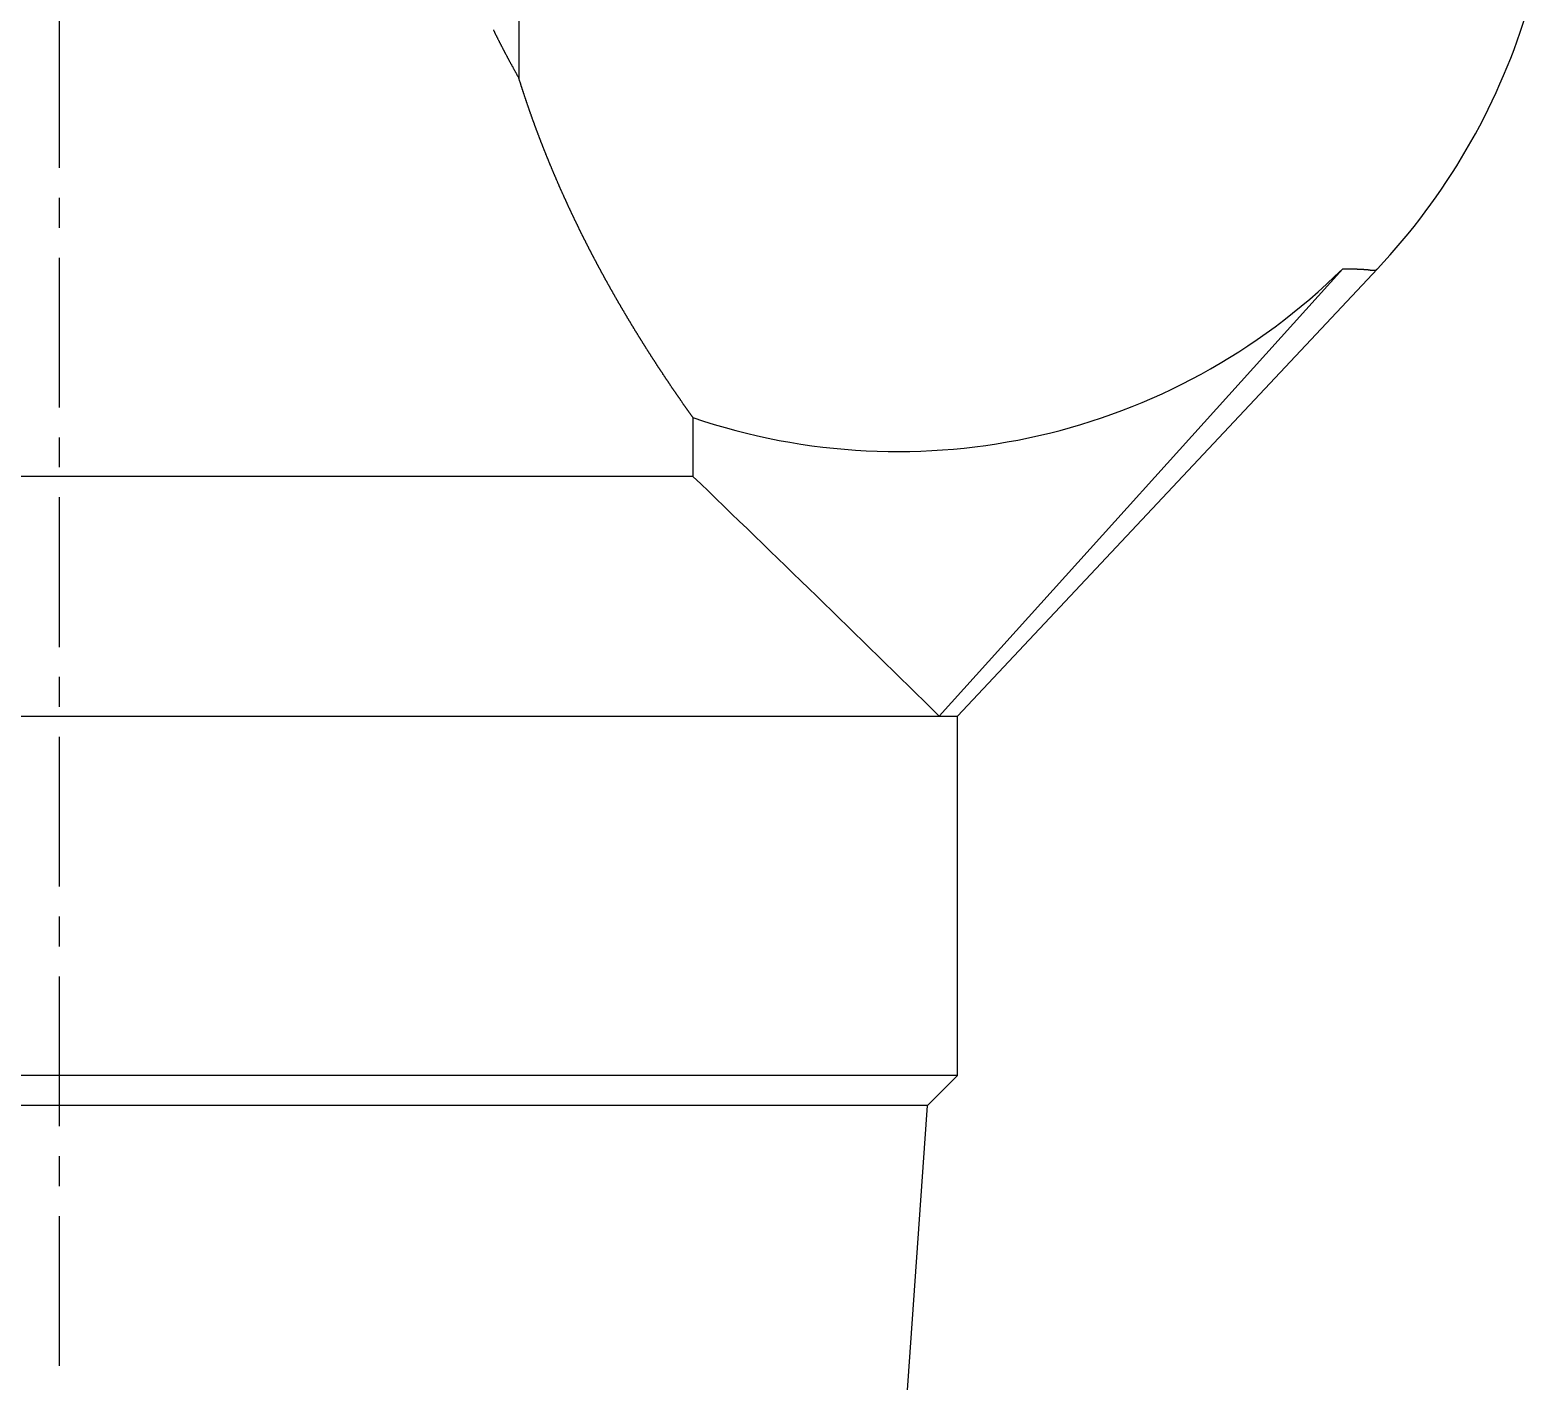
# Model space of a CAD drawing. Extents: x -6 to 107, y -15 to 86.
# Drawn here: x 39.09 to 51.58, y 18.4 to 29.68 of the extents above; entities that cross this region are included whole.
import ezdxf

# ---------------------------------------------------------------- set-up
doc = ezdxf.new("R2010")
doc.units = 0
doc.linetypes.add('CENTER', pattern=[2, 1.25, -0.25, 0.25, -0.25])
doc.layers.get('0').update_dxf_attribs({"linetype": 'CONTINUOUS'})
doc.layers.add('CENTER', color=1, linetype='CENTER')

msp = doc.modelspace()

# ---------------------------------------------------------------- linework, layer by layer
at = {"color": 7, "linetype": 'CONTINUOUS'}
for p, q in [((43.168, 34.452), (43.168, 29.277)), ((50.048, 27.686), (46.679, 23.952)), ((46.831, 23.952), (50.339, 27.686)), ((44.622, 26.444), (44.622, 25.952)), ((44.622, 25.952), (34.039, 25.952)), ((31.831, 23.952), (46.831, 23.952)), ((46.831, 20.952), (46.831, 23.952)), ((46.831, 20.952), (31.831, 20.952)), ((46.581, 20.702), (46.831, 20.952)), ((46.581, 20.702), (32.081, 20.702)), ((46.248, 15.952), (46.581, 20.702))]:
    msp.add_line(p, q, dxfattribs=at)
at = {"color": 7}
for points in [[(42.956, 29.68, 0), (42.957, 29.676, 0), (42.959, 29.673, 0), (42.961, 29.669, 0), (42.962, 29.666, 0), (42.964, 29.663, 0), (42.966, 29.659, 0), (42.967, 29.656, 0), (42.969, 29.652, 0), (42.971, 29.649, 0), (42.972, 29.646, 0), (42.974, 29.642, 0), (42.976, 29.639, 0), (42.977, 29.635, 0), (42.979, 29.632, 0), (42.981, 29.629, 0), (42.982, 29.625, 0), (42.984, 29.622, 0), (42.986, 29.618, 0), (42.987, 29.615, 0), (42.989, 29.612, 0), (42.991, 29.608, 0), (42.993, 29.605, 0), (42.994, 29.602, 0), (42.996, 29.598, 0), (42.998, 29.595, 0), (42.999, 29.591, 0), (43.001, 29.588, 0), (43.003, 29.584, 0), (43.005, 29.581, 0), (43.006, 29.578, 0), (43.008, 29.574, 0), (43.01, 29.571, 0), (43.012, 29.568, 0), (43.013, 29.564, 0), (43.015, 29.561, 0), (43.017, 29.558, 0), (43.019, 29.554, 0), (43.02, 29.551, 0), (43.022, 29.547, 0), (43.024, 29.544, 0), (43.025, 29.541, 0), (43.027, 29.537, 0), (43.029, 29.534, 0), (43.031, 29.531, 0), (43.032, 29.527, 0), (43.034, 29.524, 0), (43.036, 29.52, 0), (43.038, 29.517, 0), (43.039, 29.514, 0), (43.041, 29.51, 0), (43.043, 29.507, 0), (43.045, 29.504, 0), (43.047, 29.5, 0), (43.048, 29.497, 0), (43.05, 29.494, 0), (43.052, 29.49, 0), (43.054, 29.487, 0), (43.055, 29.483, 0), (43.057, 29.48, 0), (43.059, 29.477, 0), (43.061, 29.473, 0), (43.062, 29.47, 0), (43.064, 29.467, 0), (43.066, 29.463, 0), (43.068, 29.46, 0), (43.07, 29.457, 0), (43.071, 29.453, 0), (43.073, 29.45, 0), (43.075, 29.447, 0), (43.077, 29.443, 0), (43.078, 29.44, 0), (43.08, 29.437, 0), (43.082, 29.433, 0), (43.084, 29.43, 0), (43.086, 29.427, 0), (43.087, 29.423, 0), (43.089, 29.42, 0), (43.091, 29.417, 0), (43.093, 29.413, 0), (43.095, 29.41, 0), (43.096, 29.407, 0), (43.098, 29.403, 0), (43.1, 29.4, 0), (43.102, 29.397, 0), (43.104, 29.393, 0), (43.106, 29.39, 0), (43.107, 29.387, 0), (43.109, 29.383, 0), (43.111, 29.38, 0), (43.113, 29.377, 0), (43.115, 29.373, 0), (43.117, 29.37, 0), (43.118, 29.367, 0), (43.12, 29.363, 0), (43.122, 29.36, 0), (43.124, 29.357, 0), (43.126, 29.353, 0), (43.127, 29.35, 0), (43.129, 29.347, 0), (43.131, 29.343, 0), (43.133, 29.34, 0), (43.135, 29.337, 0), (43.137, 29.333, 0), (43.139, 29.33, 0), (43.14, 29.327, 0), (43.142, 29.323, 0), (43.144, 29.32, 0), (43.146, 29.317, 0), (43.148, 29.314, 0), (43.15, 29.31, 0), (43.151, 29.307, 0), (43.153, 29.304, 0), (43.155, 29.3, 0), (43.157, 29.297, 0), (43.159, 29.294, 0), (43.161, 29.29, 0), (43.163, 29.287, 0), (43.165, 29.284, 0), (43.166, 29.28, 0), (43.168, 29.277, 0)], [(44.622, 26.444, 0), (44.62, 26.446, 0), (44.618, 26.449, 0), (44.616, 26.452, 0), (44.614, 26.455, 0), (44.612, 26.458, 0), (44.61, 26.46, 0), (44.608, 26.463, 0), (44.606, 26.466, 0), (44.604, 26.469, 0), (44.602, 26.472, 0), (44.6, 26.474, 0), (44.598, 26.477, 0), (44.596, 26.48, 0), (44.594, 26.483, 0), (44.592, 26.486, 0), (44.59, 26.488, 0), (44.588, 26.491, 0), (44.586, 26.494, 0), (44.584, 26.497, 0), (44.582, 26.5, 0), (44.58, 26.503, 0), (44.578, 26.505, 0), (44.576, 26.508, 0), (44.574, 26.511, 0), (44.572, 26.514, 0), (44.57, 26.517, 0), (44.568, 26.52, 0), (44.566, 26.522, 0), (44.564, 26.525, 0), (44.562, 26.528, 0), (44.56, 26.531, 0), (44.558, 26.534, 0), (44.556, 26.536, 0), (44.554, 26.539, 0), (44.552, 26.542, 0), (44.55, 26.545, 0), (44.548, 26.548, 0), (44.546, 26.55, 0), (44.544, 26.553, 0), (44.542, 26.556, 0), (44.54, 26.559, 0), (44.538, 26.562, 0), (44.536, 26.565, 0), (44.535, 26.567, 0), (44.532, 26.57, 0), (44.531, 26.573, 0), (44.529, 26.576, 0), (44.527, 26.579, 0), (44.525, 26.582, 0), (44.523, 26.584, 0), (44.521, 26.587, 0), (44.519, 26.59, 0), (44.517, 26.593, 0), (44.515, 26.596, 0), (44.513, 26.599, 0), (44.511, 26.602, 0), (44.509, 26.604, 0), (44.507, 26.607, 0), (44.505, 26.61, 0), (44.503, 26.613, 0), (44.501, 26.616, 0), (44.499, 26.619, 0), (44.497, 26.621, 0), (44.495, 26.624, 0), (44.493, 26.627, 0), (44.491, 26.63, 0), (44.489, 26.633, 0), (44.487, 26.636, 0), (44.485, 26.638, 0), (44.483, 26.641, 0), (44.481, 26.644, 0), (44.48, 26.647, 0), (44.478, 26.65, 0), (44.476, 26.653, 0), (44.474, 26.655, 0), (44.472, 26.658, 0), (44.47, 26.661, 0), (44.468, 26.664, 0), (44.466, 26.667, 0), (44.464, 26.67, 0), (44.462, 26.673, 0), (44.46, 26.675, 0), (44.458, 26.678, 0), (44.456, 26.681, 0), (44.454, 26.684, 0), (44.452, 26.687, 0), (44.45, 26.69, 0), (44.448, 26.692, 0), (44.446, 26.695, 0), (44.444, 26.698, 0), (44.443, 26.701, 0), (44.441, 26.704, 0), (44.439, 26.707, 0), (44.437, 26.71, 0), (44.435, 26.712, 0), (44.433, 26.715, 0), (44.431, 26.718, 0), (44.429, 26.721, 0), (44.427, 26.724, 0), (44.425, 26.727, 0), (44.423, 26.73, 0), (44.421, 26.733, 0), (44.419, 26.735, 0), (44.417, 26.738, 0), (44.416, 26.741, 0), (44.414, 26.744, 0), (44.412, 26.747, 0), (44.41, 26.75, 0), (44.408, 26.753, 0), (44.406, 26.755, 0), (44.404, 26.758, 0), (44.402, 26.761, 0), (44.4, 26.764, 0), (44.398, 26.767, 0), (44.396, 26.77, 0), (44.394, 26.773, 0), (44.392, 26.776, 0), (44.391, 26.778, 0), (44.389, 26.781, 0), (44.387, 26.784, 0), (44.385, 26.787, 0), (44.383, 26.79, 0), (44.381, 26.793, 0), (44.379, 26.796, 0), (44.377, 26.799, 0), (44.375, 26.801, 0), (44.373, 26.804, 0), (44.371, 26.807, 0), (44.37, 26.81, 0), (44.368, 26.813, 0), (44.366, 26.816, 0), (44.364, 26.819, 0), (44.362, 26.822, 0), (44.36, 26.824, 0), (44.358, 26.827, 0), (44.356, 26.83, 0), (44.354, 26.833, 0), (44.352, 26.836, 0), (44.35, 26.839, 0), (44.349, 26.842, 0), (44.347, 26.845, 0), (44.345, 26.847, 0), (44.343, 26.85, 0), (44.341, 26.853, 0), (44.339, 26.856, 0), (44.337, 26.859, 0), (44.335, 26.862, 0), (44.333, 26.865, 0), (44.332, 26.868, 0), (44.33, 26.87, 0), (44.328, 26.873, 0), (44.326, 26.876, 0), (44.324, 26.879, 0), (44.322, 26.882, 0), (44.32, 26.885, 0), (44.318, 26.888, 0), (44.316, 26.891, 0), (44.315, 26.894, 0), (44.313, 26.896, 0), (44.311, 26.899, 0), (44.309, 26.902, 0), (44.307, 26.905, 0), (44.305, 26.908, 0), (44.303, 26.911, 0), (44.301, 26.914, 0), (44.3, 26.917, 0), (44.298, 26.92, 0), (44.296, 26.922, 0), (44.294, 26.925, 0), (44.292, 26.928, 0), (44.29, 26.931, 0), (44.288, 26.934, 0), (44.286, 26.937, 0), (44.285, 26.94, 0), (44.283, 26.943, 0), (44.281, 26.946, 0), (44.279, 26.949, 0), (44.277, 26.951, 0), (44.275, 26.954, 0), (44.273, 26.957, 0), (44.272, 26.96, 0), (44.27, 26.963, 0), (44.268, 26.966, 0), (44.266, 26.969, 0), (44.264, 26.972, 0), (44.262, 26.975, 0), (44.26, 26.978, 0), (44.258, 26.981, 0), (44.257, 26.983, 0), (44.255, 26.986, 0), (44.253, 26.989, 0), (44.251, 26.992, 0), (44.249, 26.995, 0), (44.247, 26.998, 0), (44.245, 27.001, 0), (44.244, 27.004, 0), (44.242, 27.007, 0), (44.24, 27.01, 0), (44.238, 27.013, 0), (44.236, 27.015, 0), (44.234, 27.018, 0), (44.233, 27.021, 0), (44.231, 27.024, 0), (44.229, 27.027, 0), (44.227, 27.03, 0), (44.225, 27.033, 0), (44.223, 27.036, 0), (44.221, 27.039, 0), (44.22, 27.042, 0), (44.218, 27.045, 0), (44.216, 27.048, 0), (44.214, 27.05, 0), (44.212, 27.053, 0), (44.211, 27.056, 0), (44.209, 27.059, 0), (44.207, 27.062, 0), (44.205, 27.065, 0), (44.203, 27.068, 0), (44.201, 27.071, 0), (44.2, 27.074, 0), (44.198, 27.077, 0), (44.196, 27.08, 0), (44.194, 27.083, 0), (44.192, 27.086, 0), (44.19, 27.089, 0), (44.188, 27.091, 0), (44.187, 27.094, 0), (44.185, 27.097, 0), (44.183, 27.1, 0), (44.181, 27.103, 0), (44.179, 27.106, 0), (44.178, 27.109, 0), (44.176, 27.112, 0), (44.174, 27.115, 0), (44.172, 27.118, 0), (44.17, 27.121, 0), (44.169, 27.124, 0), (44.167, 27.127, 0), (44.165, 27.13, 0), (44.163, 27.133, 0), (44.161, 27.136, 0), (44.159, 27.138, 0), (44.158, 27.141, 0), (44.156, 27.144, 0), (44.154, 27.147, 0), (44.152, 27.15, 0), (44.15, 27.153, 0), (44.149, 27.156, 0), (44.147, 27.159, 0), (44.145, 27.162, 0), (44.143, 27.165, 0), (44.141, 27.168, 0), (44.14, 27.171, 0), (44.138, 27.174, 0), (44.136, 27.177, 0), (44.134, 27.18, 0), (44.132, 27.183, 0), (44.131, 27.186, 0), (44.129, 27.188, 0), (44.127, 27.191, 0), (44.125, 27.194, 0), (44.123, 27.197, 0), (44.122, 27.2, 0), (44.12, 27.203, 0), (44.118, 27.206, 0), (44.116, 27.209, 0), (44.114, 27.212, 0), (44.113, 27.215, 0), (44.111, 27.218, 0), (44.109, 27.221, 0), (44.107, 27.224, 0), (44.106, 27.227, 0), (44.104, 27.23, 0), (44.102, 27.233, 0), (44.1, 27.236, 0), (44.098, 27.239, 0), (44.097, 27.242, 0), (44.095, 27.244, 0), (44.093, 27.247, 0), (44.091, 27.25, 0), (44.09, 27.253, 0), (44.088, 27.256, 0), (44.086, 27.259, 0), (44.084, 27.262, 0), (44.083, 27.265, 0), (44.081, 27.268, 0), (44.079, 27.271, 0), (44.077, 27.274, 0), (44.075, 27.277, 0), (44.074, 27.28, 0), (44.072, 27.283, 0), (44.07, 27.286, 0), (44.068, 27.289, 0), (44.067, 27.292, 0), (44.065, 27.295, 0), (44.063, 27.298, 0), (44.061, 27.301, 0), (44.059, 27.304, 0), (44.058, 27.307, 0), (44.056, 27.31, 0), (44.054, 27.313, 0), (44.053, 27.316, 0), (44.051, 27.319, 0), (44.049, 27.322, 0), (44.047, 27.325, 0), (44.045, 27.328, 0), (44.044, 27.331, 0), (44.042, 27.334, 0), (44.04, 27.337, 0), (44.038, 27.339, 0), (44.037, 27.342, 0), (44.035, 27.345, 0), (44.033, 27.348, 0), (44.032, 27.351, 0), (44.03, 27.354, 0), (44.028, 27.357, 0), (44.026, 27.36, 0), (44.025, 27.363, 0), (44.023, 27.366, 0), (44.021, 27.369, 0), (44.019, 27.372, 0), (44.018, 27.375, 0), (44.016, 27.378, 0), (44.014, 27.381, 0), (44.012, 27.384, 0), (44.011, 27.387, 0), (44.009, 27.39, 0), (44.007, 27.393, 0), (44.005, 27.396, 0), (44.004, 27.399, 0), (44.002, 27.402, 0), (44, 27.405, 0), (43.998, 27.408, 0), (43.997, 27.411, 0), (43.995, 27.414, 0), (43.993, 27.417, 0), (43.992, 27.42, 0), (43.99, 27.423, 0), (43.988, 27.426, 0), (43.986, 27.429, 0), (43.985, 27.432, 0), (43.983, 27.435, 0), (43.981, 27.438, 0), (43.98, 27.441, 0), (43.978, 27.444, 0), (43.976, 27.447, 0), (43.974, 27.45, 0), (43.973, 27.453, 0), (43.971, 27.456, 0), (43.969, 27.459, 0), (43.968, 27.462, 0), (43.966, 27.465, 0), (43.964, 27.468, 0), (43.962, 27.471, 0), (43.961, 27.474, 0), (43.959, 27.477, 0), (43.957, 27.48, 0), (43.956, 27.483, 0), (43.954, 27.486, 0), (43.952, 27.489, 0), (43.951, 27.492, 0), (43.949, 27.495, 0), (43.947, 27.498, 0), (43.946, 27.501, 0), (43.944, 27.504, 0), (43.942, 27.507, 0), (43.94, 27.51, 0), (43.939, 27.513, 0), (43.937, 27.516, 0), (43.935, 27.519, 0), (43.934, 27.522, 0), (43.932, 27.525, 0), (43.93, 27.528, 0), (43.929, 27.531, 0), (43.927, 27.534, 0), (43.925, 27.537, 0), (43.923, 27.54, 0), (43.922, 27.543, 0), (43.92, 27.546, 0), (43.919, 27.549, 0), (43.917, 27.552, 0), (43.915, 27.555, 0), (43.913, 27.558, 0), (43.912, 27.561, 0), (43.91, 27.564, 0), (43.908, 27.567, 0), (43.907, 27.57, 0), (43.905, 27.573, 0), (43.903, 27.576, 0), (43.902, 27.579, 0), (43.9, 27.582, 0), (43.898, 27.585, 0), (43.897, 27.588, 0), (43.895, 27.591, 0), (43.893, 27.594, 0), (43.892, 27.597, 0), (43.89, 27.6, 0), (43.888, 27.603, 0), (43.887, 27.606, 0), (43.885, 27.609, 0), (43.883, 27.612, 0), (43.882, 27.616, 0), (43.88, 27.619, 0), (43.878, 27.622, 0), (43.877, 27.625, 0), (43.875, 27.628, 0), (43.873, 27.631, 0), (43.872, 27.634, 0), (43.87, 27.637, 0), (43.868, 27.64, 0), (43.867, 27.643, 0), (43.865, 27.646, 0), (43.864, 27.649, 0), (43.862, 27.652, 0), (43.86, 27.655, 0), (43.859, 27.658, 0), (43.857, 27.661, 0), (43.855, 27.664, 0), (43.854, 27.667, 0), (43.852, 27.67, 0), (43.85, 27.673, 0), (43.849, 27.676, 0), (43.847, 27.679, 0), (43.846, 27.682, 0), (43.844, 27.685, 0), (43.842, 27.688, 0), (43.841, 27.691, 0), (43.839, 27.694, 0), (43.837, 27.697, 0), (43.836, 27.7, 0), (43.834, 27.703, 0), (43.833, 27.706, 0), (43.831, 27.709, 0), (43.829, 27.713, 0), (43.828, 27.716, 0), (43.826, 27.719, 0), (43.824, 27.722, 0), (43.823, 27.725, 0), (43.821, 27.728, 0), (43.819, 27.731, 0), (43.818, 27.734, 0), (43.816, 27.737, 0), (43.815, 27.74, 0), (43.813, 27.743, 0), (43.811, 27.746, 0), (43.81, 27.749, 0), (43.808, 27.752, 0), (43.807, 27.755, 0), (43.805, 27.758, 0), (43.803, 27.761, 0), (43.802, 27.764, 0), (43.8, 27.767, 0), (43.798, 27.77, 0), (43.797, 27.774, 0), (43.795, 27.777, 0), (43.794, 27.78, 0), (43.792, 27.783, 0), (43.791, 27.786, 0), (43.789, 27.789, 0), (43.787, 27.792, 0), (43.786, 27.795, 0), (43.784, 27.798, 0), (43.782, 27.801, 0), (43.781, 27.804, 0), (43.779, 27.807, 0), (43.778, 27.81, 0), (43.776, 27.813, 0), (43.775, 27.816, 0), (43.773, 27.819, 0), (43.771, 27.823, 0), (43.77, 27.826, 0), (43.768, 27.829, 0), (43.767, 27.832, 0), (43.765, 27.835, 0), (43.763, 27.838, 0), (43.762, 27.841, 0), (43.76, 27.844, 0), (43.759, 27.847, 0), (43.757, 27.85, 0), (43.755, 27.853, 0), (43.754, 27.856, 0), (43.752, 27.859, 0), (43.751, 27.862, 0), (43.749, 27.865, 0), (43.748, 27.869, 0), (43.746, 27.872, 0), (43.745, 27.875, 0), (43.743, 27.878, 0), (43.741, 27.881, 0), (43.74, 27.884, 0), (43.738, 27.887, 0), (43.737, 27.89, 0), (43.735, 27.893, 0), (43.734, 27.896, 0), (43.732, 27.899, 0), (43.73, 27.902, 0), (43.729, 27.905, 0), (43.727, 27.909, 0), (43.726, 27.912, 0), (43.724, 27.915, 0), (43.723, 27.918, 0), (43.721, 27.921, 0), (43.719, 27.924, 0), (43.718, 27.927, 0), (43.716, 27.93, 0), (43.715, 27.933, 0), (43.713, 27.936, 0), (43.712, 27.939, 0), (43.71, 27.942, 0), (43.709, 27.945, 0), (43.707, 27.948, 0), (43.706, 27.952, 0), (43.704, 27.955, 0), (43.703, 27.958, 0), (43.701, 27.961, 0), (43.699, 27.964, 0), (43.698, 27.967, 0), (43.696, 27.97, 0), (43.695, 27.973, 0), (43.693, 27.976, 0), (43.692, 27.979, 0), (43.69, 27.983, 0), (43.689, 27.986, 0), (43.687, 27.989, 0), (43.686, 27.992, 0), (43.684, 27.995, 0), (43.683, 27.998, 0), (43.681, 28.001, 0), (43.679, 28.004, 0), (43.678, 28.007, 0), (43.676, 28.01, 0), (43.675, 28.014, 0), (43.673, 28.017, 0), (43.672, 28.02, 0), (43.67, 28.023, 0), (43.669, 28.026, 0), (43.667, 28.029, 0), (43.666, 28.032, 0), (43.664, 28.035, 0), (43.663, 28.038, 0), (43.661, 28.041, 0), (43.66, 28.044, 0), (43.658, 28.048, 0), (43.657, 28.051, 0), (43.655, 28.054, 0), (43.654, 28.057, 0), (43.652, 28.06, 0), (43.651, 28.063, 0), (43.649, 28.066, 0), (43.648, 28.069, 0), (43.646, 28.072, 0), (43.645, 28.076, 0), (43.643, 28.079, 0), (43.642, 28.082, 0), (43.64, 28.085, 0), (43.639, 28.088, 0), (43.637, 28.091, 0), (43.636, 28.094, 0), (43.634, 28.097, 0), (43.633, 28.1, 0), (43.631, 28.104, 0), (43.63, 28.107, 0), (43.628, 28.11, 0), (43.627, 28.113, 0), (43.625, 28.116, 0), (43.624, 28.119, 0), (43.622, 28.122, 0), (43.621, 28.125, 0), (43.619, 28.128, 0), (43.618, 28.131, 0), (43.617, 28.135, 0), (43.615, 28.138, 0), (43.614, 28.141, 0), (43.612, 28.144, 0), (43.611, 28.147, 0), (43.609, 28.15, 0), (43.608, 28.153, 0), (43.606, 28.157, 0), (43.605, 28.16, 0), (43.603, 28.163, 0), (43.602, 28.166, 0), (43.6, 28.169, 0), (43.599, 28.172, 0), (43.597, 28.175, 0), (43.596, 28.178, 0), (43.594, 28.181, 0), (43.593, 28.185, 0), (43.592, 28.188, 0), (43.59, 28.191, 0), (43.589, 28.194, 0), (43.587, 28.197, 0), (43.586, 28.2, 0), (43.584, 28.203, 0), (43.583, 28.206, 0), (43.581, 28.21, 0), (43.58, 28.213, 0), (43.578, 28.216, 0), (43.577, 28.219, 0), (43.576, 28.222, 0), (43.574, 28.225, 0), (43.573, 28.228, 0), (43.571, 28.232, 0), (43.57, 28.235, 0), (43.568, 28.238, 0), (43.567, 28.241, 0), (43.566, 28.244, 0), (43.564, 28.247, 0), (43.563, 28.25, 0), (43.561, 28.253, 0), (43.56, 28.257, 0), (43.558, 28.26, 0), (43.557, 28.263, 0), (43.555, 28.266, 0), (43.554, 28.269, 0), (43.553, 28.272, 0), (43.551, 28.276, 0), (43.55, 28.279, 0), (43.548, 28.282, 0), (43.547, 28.285, 0), (43.545, 28.288, 0), (43.544, 28.291, 0), (43.543, 28.294, 0), (43.541, 28.297, 0), (43.54, 28.301, 0), (43.538, 28.304, 0), (43.537, 28.307, 0), (43.535, 28.31, 0), (43.534, 28.313, 0), (43.533, 28.316, 0), (43.531, 28.32, 0), (43.53, 28.323, 0), (43.529, 28.326, 0), (43.527, 28.329, 0), (43.526, 28.332, 0), (43.524, 28.335, 0), (43.523, 28.338, 0), (43.522, 28.342, 0), (43.52, 28.345, 0), (43.519, 28.348, 0), (43.517, 28.351, 0), (43.516, 28.354, 0), (43.514, 28.357, 0), (43.513, 28.36, 0), (43.512, 28.364, 0), (43.51, 28.367, 0), (43.509, 28.37, 0), (43.508, 28.373, 0), (43.506, 28.376, 0), (43.505, 28.38, 0), (43.503, 28.383, 0), (43.502, 28.386, 0), (43.501, 28.389, 0), (43.499, 28.392, 0), (43.498, 28.395, 0), (43.496, 28.398, 0), (43.495, 28.402, 0), (43.494, 28.405, 0), (43.492, 28.408, 0), (43.491, 28.411, 0), (43.49, 28.414, 0), (43.488, 28.417, 0), (43.487, 28.421, 0), (43.486, 28.424, 0), (43.484, 28.427, 0), (43.483, 28.43, 0), (43.481, 28.433, 0), (43.48, 28.436, 0), (43.479, 28.44, 0), (43.477, 28.443, 0), (43.476, 28.446, 0), (43.474, 28.449, 0), (43.473, 28.452, 0), (43.472, 28.456, 0), (43.471, 28.459, 0), (43.469, 28.462, 0), (43.468, 28.465, 0), (43.466, 28.468, 0), (43.465, 28.471, 0), (43.464, 28.474, 0), (43.462, 28.478, 0), (43.461, 28.481, 0), (43.46, 28.484, 0), (43.458, 28.487, 0), (43.457, 28.49, 0), (43.456, 28.494, 0), (43.454, 28.497, 0), (43.453, 28.5, 0), (43.452, 28.503, 0), (43.45, 28.506, 0), (43.449, 28.509, 0), (43.448, 28.513, 0), (43.446, 28.516, 0), (43.445, 28.519, 0), (43.444, 28.522, 0), (43.442, 28.525, 0), (43.441, 28.529, 0), (43.44, 28.532, 0), (43.438, 28.535, 0), (43.437, 28.538, 0), (43.436, 28.541, 0), (43.434, 28.544, 0), (43.433, 28.548, 0), (43.432, 28.551, 0), (43.43, 28.554, 0), (43.429, 28.557, 0), (43.428, 28.56, 0), (43.426, 28.564, 0), (43.425, 28.567, 0), (43.424, 28.57, 0), (43.422, 28.573, 0), (43.421, 28.576, 0), (43.42, 28.58, 0), (43.419, 28.583, 0), (43.417, 28.586, 0), (43.416, 28.589, 0), (43.415, 28.592, 0), (43.413, 28.596, 0), (43.412, 28.599, 0), (43.411, 28.602, 0), (43.409, 28.605, 0), (43.408, 28.608, 0), (43.407, 28.611, 0), (43.406, 28.615, 0), (43.404, 28.618, 0), (43.403, 28.621, 0), (43.402, 28.624, 0), (43.4, 28.628, 0), (43.399, 28.631, 0), (43.398, 28.634, 0), (43.396, 28.637, 0), (43.395, 28.64, 0), (43.394, 28.643, 0), (43.393, 28.647, 0), (43.391, 28.65, 0), (43.39, 28.653, 0), (43.389, 28.656, 0), (43.388, 28.66, 0), (43.386, 28.663, 0), (43.385, 28.666, 0), (43.384, 28.669, 0), (43.382, 28.672, 0), (43.381, 28.676, 0), (43.38, 28.679, 0), (43.379, 28.682, 0), (43.377, 28.685, 0), (43.376, 28.688, 0), (43.375, 28.692, 0), (43.373, 28.695, 0), (43.372, 28.698, 0), (43.371, 28.701, 0), (43.37, 28.704, 0), (43.368, 28.708, 0), (43.367, 28.711, 0), (43.366, 28.714, 0), (43.365, 28.717, 0), (43.363, 28.721, 0), (43.362, 28.724, 0), (43.361, 28.727, 0), (43.36, 28.73, 0), (43.358, 28.733, 0), (43.357, 28.737, 0), (43.356, 28.74, 0), (43.355, 28.743, 0), (43.353, 28.746, 0), (43.352, 28.75, 0), (43.351, 28.753, 0), (43.35, 28.756, 0), (43.348, 28.759, 0), (43.347, 28.762, 0), (43.346, 28.766, 0), (43.345, 28.769, 0), (43.343, 28.772, 0), (43.342, 28.775, 0), (43.341, 28.778, 0), (43.34, 28.782, 0), (43.339, 28.785, 0), (43.337, 28.788, 0), (43.336, 28.791, 0), (43.335, 28.795, 0), (43.334, 28.798, 0), (43.332, 28.801, 0), (43.331, 28.804, 0), (43.33, 28.808, 0), (43.329, 28.811, 0), (43.328, 28.814, 0), (43.326, 28.817, 0), (43.325, 28.82, 0), (43.324, 28.824, 0), (43.323, 28.827, 0), (43.322, 28.83, 0), (43.32, 28.833, 0), (43.319, 28.837, 0), (43.318, 28.84, 0), (43.317, 28.843, 0), (43.316, 28.846, 0), (43.314, 28.849, 0), (43.313, 28.853, 0), (43.312, 28.856, 0), (43.311, 28.859, 0), (43.309, 28.862, 0), (43.308, 28.866, 0), (43.307, 28.869, 0), (43.306, 28.872, 0), (43.305, 28.875, 0), (43.303, 28.879, 0), (43.302, 28.882, 0), (43.301, 28.885, 0), (43.3, 28.888, 0), (43.299, 28.892, 0), (43.298, 28.895, 0), (43.296, 28.898, 0), (43.295, 28.901, 0), (43.294, 28.904, 0), (43.293, 28.908, 0), (43.292, 28.911, 0), (43.291, 28.914, 0), (43.289, 28.918, 0), (43.288, 28.921, 0), (43.287, 28.924, 0), (43.286, 28.927, 0), (43.285, 28.93, 0), (43.283, 28.934, 0), (43.282, 28.937, 0), (43.281, 28.94, 0), (43.28, 28.944, 0), (43.279, 28.947, 0), (43.278, 28.95, 0), (43.276, 28.953, 0), (43.275, 28.956, 0), (43.274, 28.96, 0), (43.273, 28.963, 0), (43.272, 28.966, 0), (43.271, 28.97, 0), (43.27, 28.973, 0), (43.268, 28.976, 0), (43.267, 28.979, 0), (43.266, 28.983, 0), (43.265, 28.986, 0), (43.264, 28.989, 0), (43.263, 28.992, 0), (43.261, 28.995, 0), (43.26, 28.999, 0), (43.259, 29.002, 0), (43.258, 29.005, 0), (43.257, 29.009, 0), (43.256, 29.012, 0), (43.255, 29.015, 0), (43.254, 29.018, 0), (43.252, 29.022, 0), (43.251, 29.025, 0), (43.25, 29.028, 0), (43.249, 29.031, 0), (43.248, 29.035, 0), (43.247, 29.038, 0), (43.246, 29.041, 0), (43.245, 29.044, 0), (43.243, 29.048, 0), (43.242, 29.051, 0), (43.241, 29.054, 0), (43.24, 29.057, 0), (43.239, 29.061, 0), (43.238, 29.064, 0), (43.237, 29.067, 0), (43.236, 29.07, 0), (43.234, 29.074, 0), (43.233, 29.077, 0), (43.232, 29.08, 0), (43.231, 29.084, 0), (43.23, 29.087, 0), (43.229, 29.09, 0), (43.228, 29.093, 0), (43.227, 29.097, 0), (43.226, 29.1, 0), (43.224, 29.103, 0), (43.223, 29.107, 0), (43.222, 29.11, 0), (43.221, 29.113, 0), (43.22, 29.116, 0), (43.219, 29.12, 0), (43.218, 29.123, 0), (43.217, 29.126, 0), (43.216, 29.129, 0), (43.215, 29.133, 0), (43.214, 29.136, 0), (43.213, 29.139, 0), (43.212, 29.142, 0), (43.21, 29.146, 0), (43.209, 29.149, 0), (43.208, 29.152, 0), (43.207, 29.156, 0), (43.206, 29.159, 0), (43.205, 29.162, 0), (43.204, 29.165, 0), (43.203, 29.169, 0), (43.202, 29.172, 0), (43.201, 29.175, 0), (43.2, 29.179, 0), (43.199, 29.182, 0), (43.197, 29.185, 0), (43.197, 29.188, 0), (43.195, 29.192, 0), (43.194, 29.195, 0), (43.193, 29.198, 0), (43.192, 29.201, 0), (43.191, 29.205, 0), (43.19, 29.208, 0), (43.189, 29.211, 0), (43.188, 29.215, 0), (43.187, 29.218, 0), (43.186, 29.221, 0), (43.185, 29.224, 0), (43.184, 29.228, 0), (43.183, 29.231, 0), (43.182, 29.234, 0), (43.181, 29.238, 0), (43.18, 29.241, 0), (43.179, 29.244, 0), (43.178, 29.248, 0), (43.177, 29.251, 0), (43.175, 29.254, 0), (43.175, 29.257, 0), (43.173, 29.261, 0), (43.172, 29.264, 0), (43.171, 29.267, 0), (43.17, 29.271, 0), (43.169, 29.274, 0), (43.168, 29.277, 0)], [(50.048, 27.686, 0), (50.048, 27.686, 0), (50.049, 27.686, 0), (50.049, 27.686, 0), (50.05, 27.686, 0), (50.05, 27.686, 0), (50.051, 27.686, 0), (50.052, 27.686, 0), (50.052, 27.686, 0), (50.053, 27.686, 0), (50.053, 27.686, 0), (50.054, 27.686, 0), (50.055, 27.686, 0), (50.055, 27.686, 0), (50.056, 27.686, 0), (50.056, 27.686, 0), (50.057, 27.686, 0), (50.057, 27.686, 0), (50.058, 27.686, 0), (50.059, 27.686, 0), (50.059, 27.686, 0), (50.06, 27.686, 0), (50.06, 27.686, 0), (50.061, 27.686, 0), (50.062, 27.686, 0), (50.062, 27.686, 0), (50.063, 27.686, 0), (50.063, 27.686, 0), (50.064, 27.686, 0), (50.064, 27.686, 0), (50.065, 27.686, 0), (50.066, 27.686, 0), (50.066, 27.686, 0), (50.067, 27.686, 0), (50.067, 27.686, 0), (50.068, 27.686, 0), (50.069, 27.686, 0), (50.069, 27.686, 0), (50.07, 27.686, 0), (50.07, 27.686, 0), (50.071, 27.686, 0), (50.071, 27.686, 0), (50.072, 27.686, 0), (50.072, 27.686, 0), (50.073, 27.686, 0), (50.074, 27.685, 0), (50.074, 27.685, 0), (50.075, 27.685, 0), (50.075, 27.685, 0), (50.076, 27.685, 0), (50.077, 27.685, 0), (50.077, 27.685, 0), (50.078, 27.685, 0), (50.078, 27.685, 0), (50.079, 27.685, 0), (50.079, 27.685, 0), (50.08, 27.685, 0), (50.081, 27.685, 0), (50.081, 27.685, 0), (50.082, 27.685, 0), (50.082, 27.685, 0), (50.083, 27.685, 0), (50.084, 27.685, 0), (50.084, 27.685, 0), (50.085, 27.685, 0), (50.085, 27.685, 0), (50.086, 27.685, 0), (50.086, 27.685, 0), (50.087, 27.685, 0), (50.087, 27.685, 0), (50.088, 27.685, 0), (50.089, 27.685, 0), (50.089, 27.685, 0), (50.09, 27.685, 0), (50.09, 27.685, 0), (50.091, 27.685, 0), (50.092, 27.685, 0), (50.092, 27.685, 0), (50.093, 27.685, 0), (50.093, 27.685, 0), (50.094, 27.685, 0), (50.094, 27.685, 0), (50.095, 27.685, 0), (50.096, 27.685, 0), (50.096, 27.685, 0), (50.097, 27.685, 0), (50.097, 27.685, 0), (50.098, 27.685, 0), (50.099, 27.685, 0), (50.099, 27.685, 0), (50.1, 27.685, 0), (50.1, 27.685, 0), (50.101, 27.685, 0), (50.101, 27.685, 0), (50.102, 27.685, 0), (50.103, 27.685, 0), (50.103, 27.685, 0), (50.104, 27.685, 0), (50.104, 27.685, 0), (50.105, 27.685, 0), (50.105, 27.685, 0), (50.106, 27.685, 0), (50.107, 27.685, 0), (50.107, 27.685, 0), (50.108, 27.685, 0), (50.108, 27.685, 0), (50.109, 27.685, 0), (50.109, 27.685, 0), (50.11, 27.685, 0), (50.111, 27.685, 0), (50.111, 27.685, 0), (50.112, 27.685, 0), (50.112, 27.685, 0), (50.113, 27.685, 0), (50.114, 27.685, 0), (50.114, 27.685, 0), (50.115, 27.685, 0), (50.115, 27.685, 0), (50.116, 27.685, 0), (50.116, 27.685, 0), (50.117, 27.685, 0), (50.118, 27.685, 0), (50.118, 27.685, 0), (50.119, 27.685, 0), (50.119, 27.685, 0), (50.12, 27.685, 0), (50.12, 27.685, 0), (50.121, 27.685, 0), (50.122, 27.685, 0), (50.122, 27.685, 0), (50.123, 27.685, 0), (50.123, 27.685, 0), (50.124, 27.685, 0), (50.124, 27.685, 0), (50.125, 27.685, 0), (50.126, 27.685, 0), (50.126, 27.685, 0), (50.127, 27.685, 0), (50.127, 27.685, 0), (50.128, 27.685, 0), (50.129, 27.685, 0), (50.129, 27.685, 0), (50.13, 27.685, 0), (50.13, 27.685, 0), (50.131, 27.685, 0), (50.132, 27.685, 0), (50.132, 27.685, 0), (50.133, 27.685, 0), (50.133, 27.685, 0), (50.134, 27.685, 0), (50.134, 27.685, 0), (50.135, 27.685, 0), (50.136, 27.685, 0), (50.136, 27.685, 0), (50.137, 27.684, 0), (50.137, 27.684, 0), (50.138, 27.684, 0), (50.138, 27.684, 0), (50.139, 27.684, 0), (50.139, 27.684, 0), (50.14, 27.684, 0), (50.141, 27.684, 0), (50.141, 27.684, 0), (50.142, 27.684, 0), (50.142, 27.684, 0), (50.143, 27.684, 0), (50.144, 27.684, 0), (50.144, 27.684, 0), (50.145, 27.684, 0), (50.145, 27.684, 0), (50.146, 27.684, 0), (50.147, 27.684, 0), (50.147, 27.684, 0), (50.148, 27.684, 0), (50.148, 27.684, 0), (50.149, 27.684, 0), (50.149, 27.684, 0), (50.15, 27.684, 0), (50.151, 27.684, 0), (50.151, 27.684, 0), (50.152, 27.684, 0), (50.152, 27.684, 0), (50.153, 27.684, 0), (50.153, 27.684, 0), (50.154, 27.684, 0), (50.155, 27.684, 0), (50.155, 27.684, 0), (50.156, 27.684, 0), (50.156, 27.684, 0), (50.157, 27.684, 0), (50.157, 27.684, 0), (50.158, 27.684, 0), (50.159, 27.684, 0), (50.159, 27.684, 0), (50.16, 27.684, 0), (50.16, 27.684, 0), (50.161, 27.684, 0), (50.161, 27.684, 0), (50.162, 27.684, 0), (50.163, 27.684, 0), (50.163, 27.684, 0), (50.164, 27.684, 0), (50.164, 27.684, 0), (50.165, 27.684, 0), (50.166, 27.684, 0), (50.166, 27.684, 0), (50.167, 27.684, 0), (50.167, 27.684, 0), (50.168, 27.684, 0), (50.168, 27.684, 0), (50.169, 27.683, 0), (50.17, 27.683, 0), (50.17, 27.683, 0), (50.171, 27.683, 0), (50.171, 27.683, 0), (50.172, 27.683, 0), (50.172, 27.683, 0), (50.173, 27.683, 0), (50.174, 27.683, 0), (50.174, 27.683, 0), (50.175, 27.683, 0), (50.175, 27.683, 0), (50.176, 27.683, 0), (50.176, 27.683, 0), (50.177, 27.683, 0), (50.178, 27.683, 0), (50.178, 27.683, 0), (50.179, 27.683, 0), (50.179, 27.683, 0), (50.18, 27.683, 0), (50.181, 27.683, 0), (50.181, 27.683, 0), (50.182, 27.683, 0), (50.182, 27.683, 0), (50.183, 27.683, 0), (50.183, 27.683, 0), (50.184, 27.683, 0), (50.185, 27.683, 0), (50.185, 27.683, 0), (50.186, 27.683, 0), (50.186, 27.683, 0), (50.187, 27.683, 0), (50.188, 27.683, 0), (50.188, 27.683, 0), (50.189, 27.683, 0), (50.189, 27.683, 0), (50.19, 27.683, 0), (50.19, 27.683, 0), (50.191, 27.683, 0), (50.191, 27.683, 0), (50.192, 27.683, 0), (50.193, 27.683, 0), (50.193, 27.683, 0), (50.194, 27.682, 0), (50.194, 27.682, 0), (50.195, 27.682, 0), (50.196, 27.682, 0), (50.196, 27.682, 0), (50.197, 27.682, 0), (50.197, 27.682, 0), (50.198, 27.682, 0), (50.199, 27.682, 0), (50.199, 27.682, 0), (50.2, 27.682, 0), (50.2, 27.682, 0), (50.201, 27.682, 0), (50.201, 27.682, 0), (50.202, 27.682, 0), (50.203, 27.682, 0), (50.203, 27.682, 0), (50.204, 27.682, 0), (50.204, 27.682, 0), (50.205, 27.682, 0), (50.205, 27.682, 0), (50.206, 27.682, 0), (50.206, 27.682, 0), (50.207, 27.682, 0), (50.208, 27.682, 0), (50.208, 27.682, 0), (50.209, 27.682, 0), (50.209, 27.682, 0), (50.21, 27.681, 0), (50.211, 27.681, 0), (50.211, 27.681, 0), (50.212, 27.681, 0), (50.212, 27.681, 0), (50.213, 27.681, 0), (50.214, 27.681, 0), (50.214, 27.681, 0), (50.215, 27.681, 0), (50.215, 27.681, 0), (50.216, 27.681, 0), (50.216, 27.681, 0), (50.217, 27.681, 0), (50.218, 27.681, 0), (50.218, 27.681, 0), (50.219, 27.681, 0), (50.219, 27.681, 0), (50.22, 27.681, 0), (50.22, 27.681, 0), (50.221, 27.681, 0), (50.221, 27.681, 0), (50.222, 27.681, 0), (50.223, 27.681, 0), (50.223, 27.681, 0), (50.224, 27.681, 0), (50.224, 27.681, 0), (50.225, 27.68, 0), (50.226, 27.68, 0), (50.226, 27.68, 0), (50.227, 27.68, 0), (50.227, 27.68, 0), (50.228, 27.68, 0), (50.228, 27.68, 0), (50.229, 27.68, 0), (50.23, 27.68, 0), (50.23, 27.68, 0), (50.231, 27.68, 0), (50.231, 27.68, 0), (50.232, 27.68, 0), (50.233, 27.68, 0), (50.233, 27.68, 0), (50.234, 27.68, 0), (50.234, 27.68, 0), (50.235, 27.68, 0), (50.235, 27.68, 0), (50.236, 27.68, 0), (50.236, 27.68, 0), (50.237, 27.68, 0), (50.238, 27.68, 0), (50.238, 27.68, 0), (50.239, 27.679, 0), (50.239, 27.679, 0), (50.24, 27.679, 0), (50.241, 27.679, 0), (50.241, 27.679, 0), (50.242, 27.679, 0), (50.242, 27.679, 0), (50.243, 27.679, 0), (50.243, 27.679, 0), (50.244, 27.679, 0), (50.245, 27.679, 0), (50.245, 27.679, 0), (50.246, 27.679, 0), (50.246, 27.679, 0), (50.247, 27.679, 0), (50.248, 27.679, 0), (50.248, 27.679, 0), (50.249, 27.679, 0), (50.249, 27.678, 0), (50.25, 27.678, 0), (50.25, 27.678, 0), (50.251, 27.678, 0), (50.252, 27.678, 0), (50.252, 27.678, 0), (50.253, 27.678, 0), (50.253, 27.678, 0), (50.254, 27.678, 0), (50.254, 27.678, 0), (50.255, 27.678, 0), (50.255, 27.678, 0), (50.256, 27.678, 0), (50.257, 27.678, 0), (50.257, 27.678, 0), (50.258, 27.678, 0), (50.258, 27.678, 0), (50.259, 27.678, 0), (50.26, 27.677, 0), (50.26, 27.677, 0), (50.261, 27.677, 0), (50.261, 27.677, 0), (50.262, 27.677, 0), (50.262, 27.677, 0), (50.263, 27.677, 0), (50.264, 27.677, 0), (50.264, 27.677, 0), (50.265, 27.677, 0), (50.265, 27.677, 0), (50.266, 27.677, 0), (50.266, 27.677, 0), (50.267, 27.677, 0), (50.268, 27.677, 0), (50.268, 27.677, 0), (50.269, 27.677, 0), (50.269, 27.676, 0), (50.27, 27.676, 0), (50.27, 27.676, 0), (50.271, 27.676, 0), (50.272, 27.676, 0), (50.272, 27.676, 0), (50.273, 27.676, 0), (50.273, 27.676, 0), (50.274, 27.676, 0), (50.275, 27.676, 0), (50.275, 27.676, 0), (50.276, 27.676, 0), (50.276, 27.676, 0), (50.277, 27.676, 0), (50.277, 27.675, 0), (50.278, 27.675, 0), (50.279, 27.675, 0), (50.279, 27.675, 0), (50.28, 27.675, 0), (50.28, 27.675, 0), (50.281, 27.675, 0), (50.281, 27.675, 0), (50.282, 27.675, 0), (50.282, 27.675, 0), (50.283, 27.675, 0), (50.284, 27.675, 0), (50.284, 27.675, 0), (50.285, 27.675, 0), (50.285, 27.675, 0), (50.286, 27.674, 0), (50.286, 27.674, 0), (50.287, 27.674, 0), (50.288, 27.674, 0), (50.288, 27.674, 0), (50.289, 27.674, 0), (50.289, 27.674, 0), (50.29, 27.674, 0), (50.291, 27.674, 0), (50.291, 27.674, 0), (50.292, 27.674, 0), (50.292, 27.674, 0), (50.293, 27.674, 0), (50.293, 27.674, 0), (50.294, 27.674, 0), (50.295, 27.674, 0), (50.295, 27.674, 0), (50.296, 27.674, 0), (50.296, 27.673, 0), (50.297, 27.673, 0), (50.297, 27.673, 0), (50.298, 27.673, 0), (50.299, 27.673, 0), (50.299, 27.673, 0), (50.3, 27.673, 0), (50.3, 27.673, 0), (50.301, 27.673, 0), (50.301, 27.673, 0), (50.302, 27.673, 0), (50.303, 27.673, 0), (50.303, 27.673, 0), (50.304, 27.673, 0), (50.304, 27.673, 0), (50.305, 27.673, 0), (50.306, 27.673, 0), (50.306, 27.673, 0), (50.307, 27.673, 0), (50.307, 27.673, 0), (50.308, 27.673, 0), (50.308, 27.673, 0), (50.309, 27.673, 0), (50.31, 27.673, 0), (50.31, 27.673, 0), (50.311, 27.673, 0), (50.311, 27.673, 0), (50.312, 27.673, 0), (50.312, 27.673, 0), (50.313, 27.673, 0), (50.314, 27.673, 0), (50.314, 27.673, 0), (50.315, 27.673, 0), (50.315, 27.673, 0), (50.316, 27.673, 0), (50.316, 27.673, 0), (50.317, 27.673, 0), (50.318, 27.673, 0), (50.318, 27.673, 0), (50.319, 27.674, 0), (50.319, 27.674, 0), (50.32, 27.674, 0), (50.321, 27.674, 0), (50.321, 27.674, 0), (50.322, 27.674, 0), (50.322, 27.674, 0), (50.323, 27.675, 0), (50.323, 27.675, 0), (50.324, 27.675, 0), (50.324, 27.675, 0), (50.325, 27.675, 0), (50.325, 27.676, 0), (50.326, 27.676, 0), (50.327, 27.676, 0), (50.327, 27.676, 0), (50.328, 27.677, 0), (50.328, 27.677, 0), (50.329, 27.677, 0), (50.329, 27.677, 0), (50.33, 27.678, 0), (50.33, 27.678, 0), (50.331, 27.678, 0), (50.331, 27.679, 0), (50.331, 27.679, 0), (50.332, 27.679, 0), (50.333, 27.68, 0), (50.333, 27.68, 0), (50.333, 27.68, 0), (50.334, 27.681, 0), (50.334, 27.681, 0), (50.335, 27.681, 0), (50.335, 27.682, 0), (50.336, 27.682, 0), (50.336, 27.683, 0), (50.337, 27.683, 0), (50.337, 27.683, 0), (50.337, 27.684, 0), (50.338, 27.684, 0), (50.338, 27.685, 0), (50.339, 27.685, 0), (50.339, 27.686, 0)]]:
    msp.add_polyline3d(points, dxfattribs=at)
at = {"color": 7, "linetype": 'CONTINUOUS'}
for centre, radius, start, end in [((46.331, 31.452), 5.5, 316.7842, 342.6188), ((46.331, 31.452), 5.292, 251.1631, 314.6243), ((-170.169, -197.015), 309.596, 45.539, 46.06995)]:
    msp.add_arc(centre, radius, start, end, dxfattribs=at)
at = {"layer": 'CENTER', "color": 1, "linetype": 'CENTER'}
msp.add_line((39.331, 37.778), (39.331, -2.822), dxfattribs=at)

doc.saveas('drawing.dxf')
